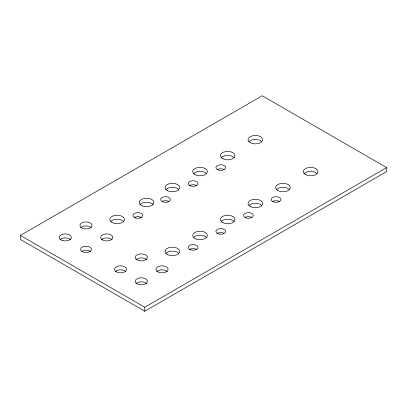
<?xml version="1.0" encoding="UTF-8"?>
<svg xmlns="http://www.w3.org/2000/svg" width="407" height="407" viewBox="0 0 407 407"><rect width="100%" height="100%" fill="white"/><g stroke="black" fill="none" stroke-linecap="round" stroke-linejoin="round"><path stroke-width="0.61" d="M20.35 235.424L262.245 95.762L386.65 167.587L386.65 171.576L144.755 311.238L20.35 239.413L20.35 235.424L144.755 307.244L386.65 167.587M144.755 307.244L144.755 311.238M248.987 141.529A7.331 4.233 0 0 1 261.686 141.529M304.278 173.453A7.331 4.233 0 0 1 316.972 173.453M221.342 157.494A7.331 4.233 0 0 1 234.04 157.494M248.987 205.372A7.331 4.233 0 0 1 261.686 205.372M193.696 173.453A7.331 4.233 0 0 1 206.395 173.453M166.051 189.413A7.331 4.233 0 0 1 178.749 189.413M221.342 221.337A7.331 4.233 0 0 1 234.04 221.337M139.891 204.68A7.331 4.233 0 0 1 146.525 202.223A7.331 4.233 0 0 1 153.18 204.66M193.696 237.296A7.331 4.233 0 0 1 206.395 237.296M110.76 221.337A7.331 4.233 0 0 1 123.458 221.337M166.051 253.256A7.331 4.233 0 0 1 178.749 253.256M80.718 227.671A6.11 3.526 0 0 1 91.3 227.671M101.45 239.642A6.11 3.526 0 0 1 112.032 239.642M136.009 259.595A6.11 3.526 0 0 1 146.586 259.595M156.741 271.566A6.11 3.526 0 0 1 167.323 271.566M59.982 239.642A6.11 3.526 0 0 1 70.564 239.642M82.138 251.144A5.474 3.159 0 0 1 90.746 251.796M115.273 271.566A6.11 3.526 0 0 1 125.855 271.566M136.009 283.537A6.11 3.526 0 0 1 146.586 283.537M276.633 189.413A7.331 4.233 0 0 1 289.326 189.413M134.396 217.46A4.889 2.824 0 0 1 141.305 217.47M162.032 201.506A4.889 2.824 0 0 0 170.207 200.239A4.889 2.824 0 0 0 164.225 196.785A4.889 2.824 0 0 0 162.032 201.506A4.889 2.824 0 0 1 168.946 201.506M189.657 185.556A4.889 2.824 0 0 1 196.571 185.531M217.216 169.648A4.889 2.824 0 0 1 224.125 169.521M272.614 201.506A4.889 2.824 0 0 0 280.789 200.239A4.889 2.824 0 0 0 274.806 196.785A4.889 2.824 0 0 0 272.614 201.506A4.889 2.824 0 0 1 279.523 201.506M244.968 217.465A4.889 2.824 0 0 0 253.144 216.198A4.889 2.824 0 0 0 247.161 212.744A4.889 2.824 0 0 0 244.968 217.465A4.889 2.824 0 0 1 251.877 217.465M217.023 233.618A4.889 2.824 0 0 1 223.906 233.252M189.677 249.389A4.889 2.824 0 0 1 196.591 249.389M62.22 240.471A6.11 3.526 0 0 0 71.383 237.418A6.11 3.526 0 0 0 62.22 234.361A6.11 3.526 0 0 0 62.22 240.471M82.138 251.623A5.474 3.159 0 0 0 91.295 250.203A5.474 3.159 0 0 0 84.59 246.337A5.474 3.159 0 0 0 82.138 251.623M81.69 227.94A6.11 3.526 0 0 0 91.906 226.358A6.11 3.526 0 0 0 84.427 222.039A6.11 3.526 0 0 0 81.69 227.94M102.422 239.911A6.11 3.526 0 0 0 112.642 238.329A6.11 3.526 0 0 0 105.159 234.01A6.11 3.526 0 0 0 102.422 239.911M116.244 271.83A6.11 3.526 0 0 0 126.465 270.253A6.11 3.526 0 0 0 118.981 265.934A6.11 3.526 0 0 0 116.244 271.83M136.981 259.859A6.11 3.526 0 0 0 147.197 258.282A6.11 3.526 0 0 0 139.718 253.963A6.11 3.526 0 0 0 136.981 259.859M157.713 271.83A6.11 3.526 0 0 0 167.933 270.253A6.11 3.526 0 0 0 160.45 265.934A6.11 3.526 0 0 0 157.713 271.83M136.981 283.801A6.11 3.526 0 0 0 147.197 282.224A6.11 3.526 0 0 0 139.718 277.905A6.11 3.526 0 0 0 136.981 283.801M250.152 142.648A7.331 4.233 0 0 0 262.413 140.751A7.331 4.233 0 0 0 253.439 135.567A7.331 4.233 0 0 0 250.152 142.648M222.507 158.608A7.331 4.233 0 0 0 234.773 156.71A7.331 4.233 0 0 0 225.793 151.531A7.331 4.233 0 0 0 222.507 158.608M194.861 174.572A7.331 4.233 0 0 0 207.127 172.675A7.331 4.233 0 0 0 198.148 167.491A7.331 4.233 0 0 0 194.861 174.572M167.216 190.532A7.331 4.233 0 0 0 179.482 188.634A7.331 4.233 0 0 0 170.502 183.45A7.331 4.233 0 0 0 167.216 190.532M142.353 205.937A7.331 4.233 0 0 0 153.851 202.823A7.331 4.233 0 0 0 143.427 198.636A7.331 4.233 0 0 0 142.353 205.937M111.925 222.456A7.331 4.233 0 0 0 124.191 220.558A7.331 4.233 0 0 0 115.212 215.374A7.331 4.233 0 0 0 111.925 222.456M305.443 174.572A7.331 4.233 0 0 0 317.704 172.675A7.331 4.233 0 0 0 308.73 167.491A7.331 4.233 0 0 0 305.443 174.572M250.152 206.491A7.331 4.233 0 0 0 262.413 204.594A7.331 4.233 0 0 0 253.439 199.41A7.331 4.233 0 0 0 250.152 206.491M222.507 222.456A7.331 4.233 0 0 0 234.773 220.558A7.331 4.233 0 0 0 225.793 215.374A7.331 4.233 0 0 0 222.507 222.456M196.378 239.087A7.331 4.233 0 0 0 207.377 235.424A7.331 4.233 0 0 0 196.378 231.756A7.331 4.233 0 0 0 196.378 239.087M167.216 254.375A7.331 4.233 0 0 0 179.482 252.477A7.331 4.233 0 0 0 170.502 247.293A7.331 4.233 0 0 0 167.216 254.375M277.798 190.532A7.331 4.233 0 0 0 290.059 188.634A7.331 4.233 0 0 0 281.084 183.45A7.331 4.233 0 0 0 277.798 190.532M217.653 233.598A4.889 2.824 0 0 0 225.595 231.909A4.889 2.824 0 0 0 219.088 228.785A4.889 2.824 0 0 0 217.653 233.598M190.69 249.837A4.889 2.824 0 0 0 198.021 247.39A4.889 2.824 0 0 0 190.69 244.948A4.889 2.824 0 0 0 190.69 249.837M135.389 217.913A4.889 2.824 0 0 0 142.73 215.476A4.889 2.824 0 0 0 135.409 213.024A4.889 2.824 0 0 0 135.389 217.913M189.698 185.556A4.889 2.824 0 0 0 197.858 184.264A4.889 2.824 0 0 0 191.845 180.83A4.889 2.824 0 0 0 189.698 185.556M217.43 169.643A4.889 2.824 0 0 0 225.534 168.233A4.889 2.824 0 0 0 219.368 164.886A4.889 2.824 0 0 0 217.43 169.643"/></g></svg>
